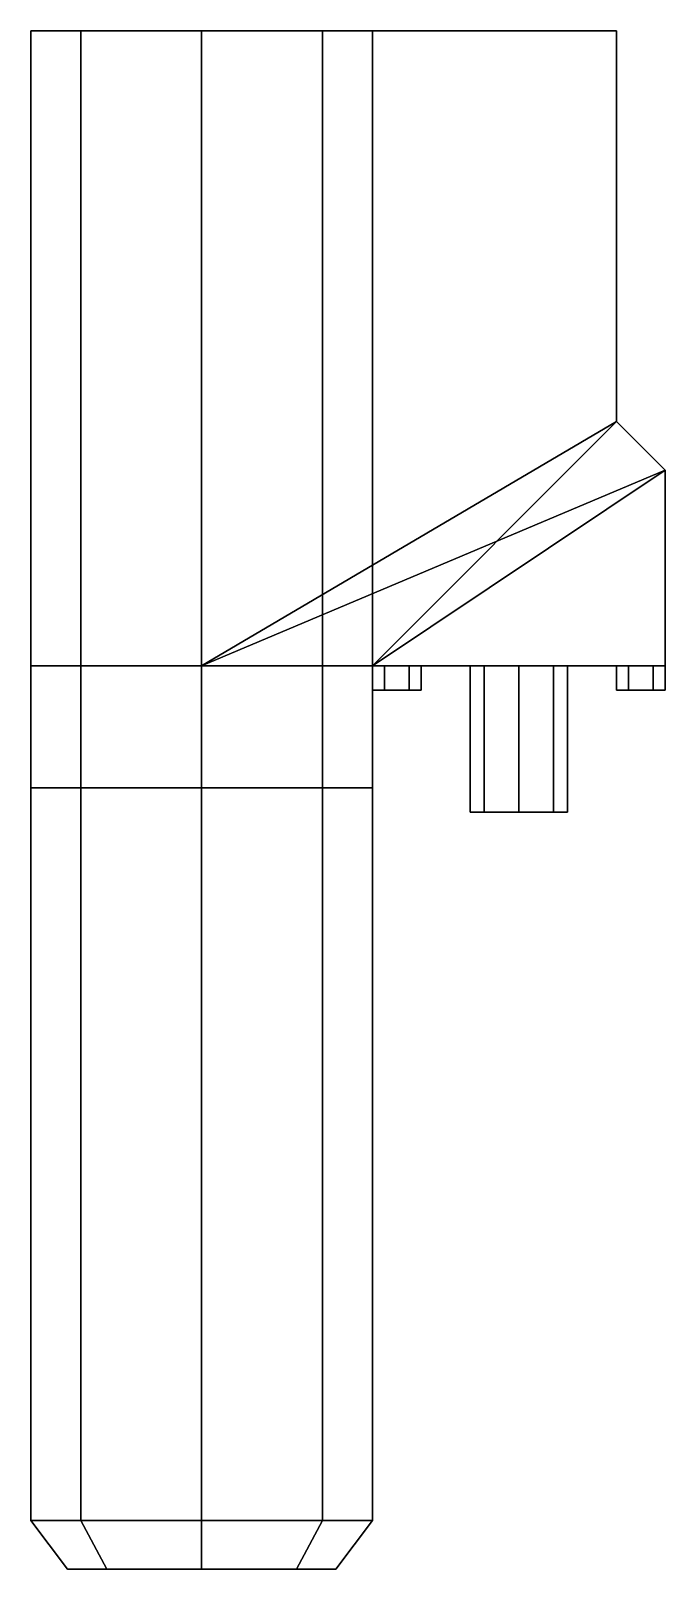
# Model space of a CAD drawing. Extents: x 0.01 to 0.27, y -0.63 to 0.
import ezdxf

# ---------------------------------------------------------------- set-up
doc = ezdxf.new("R2010")
doc.units = 0
doc.layers.add('SLEEVE_39', color=5, linetype='CONTINUOUS')

msp = doc.modelspace()

# ---------------------------------------------------------------- linework, layer by layer
at = {"layer": 'SLEEVE_39'}
for points in [[(0.0305025253169417, 0, 0.0594974746830577), (0.01, 0, 0.0099999999999998), (0.01, -0.61, 0.0099999999999998), (0.0305025253169417, -0.61, 0.0594974746830577)], [(0.0305025253169417, -0.26, -0.1294974746830579), (0.01, -0.26, -0.0800000000000001), (0.01, 0, -0.0800000000000001), (0.0305025253169417, 0, -0.1294974746830579)], [(0.01, 0, 0.0099999999999998), (0.01, 0, -0.0800000000000001), (0.01, -0.26, -0.0800000000000001), (0.01, -0.26, 0.0099999999999998)], [(0.08, 0, 0.0800000000000001), (0.0305025253169417, 0, 0.0594974746830577), (0.0305025253169417, -0.61, 0.0594974746830577), (0.08, -0.61, 0.0800000000000001)], [(0.08, -0.26, -0.1500000000000003), (0.0305025253169417, -0.26, -0.1294974746830579), (0.0305025253169417, 0, -0.1294974746830579), (0.08, 0, -0.1500000000000003)], [(0.25, 1e-16, -0.1500000000000003), (0.25, -0.16, -0.1500000000000003), (0.0800000000000001, -0.2599999999999999, -0.1499999999999986), (0.0800000000000001, 1e-16, -0.1500000000000003)], [(0.25, 1e-16), (0.25, 1e-16, -0.1500000000000003), (0.0800000000000001, 1e-16, -0.1500000000000003), (0.1500000000000001, 1e-16)], [(0.1294974746830583, 0, 0.0594974746830577), (0.08, 0, 0.0800000000000001), (0.08, -0.61, 0.0800000000000001), (0.1294974746830583, -0.61, 0.0594974746830577)], [(0.1294974746830583, -0.26, -0.1294974746830579), (0.08, -0.26, -0.1500000000000003), (0.08, 0, -0.1500000000000003), (0.1294974746830583, 0, -0.1294974746830579)], [(0.15, 0, 0.0099999999999998), (0.1294974746830583, 0, 0.0594974746830577), (0.1294974746830583, -0.61, 0.0594974746830577), (0.15, -0.61, 0.0099999999999998)], [(0.15, -0.26, -0.0800000000000001), (0.1294974746830583, -0.26, -0.1294974746830579), (0.1294974746830583, 0, -0.1294974746830579), (0.15, 0, -0.0800000000000001)], [(0.1500000000000001, 1e-16), (0.1500000000000001, -0.26), (0.25, -0.16), (0.25, 1e-16)], [(0.15, 1e-16), (0.15, 0, 0.0099999999999998), (0.15, -0.2699999999999999, 0.0099999999999998), (0.15, -0.26)], [(0.25, -0.16), (0.25, -0.16, -0.1500000000000003), (0.25, 1e-16, -0.1500000000000003), (0.25, 1e-16)], [(0.25, -0.16, -0.1500000000000003), (0.27, -0.18, -0.1500000000000003), (0.0800000000000001, -0.26, -0.1500000000000003), (0.0800000000000001, -0.2599999999999999, -0.1499999999999986)], [(0.1500000000000001, -0.26), (0.1500000000000001, -0.26), (0.27, -0.18), (0.25, -0.16)], [(0.27, -0.18), (0.27, -0.18, -0.1500000000000003), (0.25, -0.16, -0.1500000000000003), (0.25, -0.16)], [(0.27, -0.18, -0.1500000000000003), (0.27, -0.26, -0.1500000000000003), (0.0800000000000001, -0.26, -0.1500000000000003), (0.0800000000000001, -0.2599999999999999, -0.1499999999999986)], [(0.1500000000000001, -0.26), (0.1500000000000001, -0.26), (0.27, -0.26), (0.27, -0.18)], [(0.27, -0.26), (0.27, -0.26, -0.1500000000000003), (0.27, -0.18, -0.1500000000000003), (0.27, -0.18)], [(0.0305025253169417, -0.3100000000000003, -0.0594974746830594), (0.01, -0.3100000000000003, -0.0100000000000016), (0.01, -0.26, -0.0800000000000001), (0.0305025253169417, -0.26, -0.1294974746830579)], [(0.01, -0.26, 0.0099999999999998), (0.01, -0.3100000000000003, -0.0100000000000016), (0.01, -0.61, -0.0099999999999998), (0.01, -0.61, 0.0099999999999998)], [(0.01, -0.3100000000000003, -0.0100000000000016), (0.01, -0.26, 0.0099999999999998), (0.01, -0.26, 0.0099999999999998), (0.01, -0.26, -0.0800000000000001)], [(0.08, -0.3100000000000003, -0.0800000000000019), (0.0305025253169417, -0.3100000000000003, -0.0594974746830594), (0.0305025253169417, -0.26, -0.1294974746830579), (0.08, -0.26, -0.1500000000000003)], [(0.1294974746830584, -0.26, -0.1294974746830579), (0.0800000000000001, -0.2599999999999999, -0.1499999999999986), (0.27, -0.26, -0.1500000000000003)], [(0.1294974746830583, -0.3100000000000003, -0.0594974746830594), (0.08, -0.3100000000000003, -0.0800000000000019), (0.08, -0.26, -0.1500000000000003), (0.1294974746830583, -0.26, -0.1294974746830579)], [(0.1500000000000001, -0.26, -0.0800000000000001), (0.1294974746830584, -0.26, -0.1294974746830579), (0.27, -0.26, -0.1500000000000003)], [(0.15, -0.3100000000000003, -0.0100000000000016), (0.1294974746830583, -0.3100000000000003, -0.0594974746830594), (0.1294974746830583, -0.26, -0.1294974746830579), (0.15, -0.26, -0.0800000000000001)], [(0.155, -0.26, -0.121339745962155), (0.15, -0.26, -0.129999999999999), (0.15, -0.27, -0.129999999999999), (0.155, -0.27, -0.121339745962155)], [(0.15, -0.26, -0.129999999999999), (0.155, -0.26, -0.1386602540378448), (0.155, -0.27, -0.1386602540378448), (0.15, -0.27, -0.129999999999999)], [(0.15, -0.26, -0.0199999999999996), (0.155, -0.26, -0.0286602540378436), (0.155, -0.27, -0.0286602540378436), (0.15, -0.27, -0.0199999999999996)], [(0.155, -0.26, -0.0113397459621556), (0.15, -0.26, -0.0199999999999996), (0.15, -0.27, -0.0199999999999996), (0.155, -0.27, -0.0113397459621556)], [(0.15, -0.26), (0.15, -0.2699999999999999, 0.0099999999999998), (0.15, -0.27, -0.0660000000000007), (0.15, -0.26, -0.0800000000000001)], [(0.1500000000000001, -0.26), (0.1500000000000001, -0.26, -0.0800000000000001), (0.27, -0.26, -0.1500000000000003), (0.27, -0.26)], [(0.165, -0.26, -0.121339745962155), (0.155, -0.26, -0.121339745962155), (0.155, -0.27, -0.121339745962155), (0.165, -0.27, -0.121339745962155)], [(0.155, -0.26, -0.1386602540378448), (0.165, -0.26, -0.1386602540378448), (0.165, -0.27, -0.1386602540378448), (0.155, -0.27, -0.1386602540378448)], [(0.155, -0.26, -0.0286602540378436), (0.165, -0.26, -0.0286602540378436), (0.165, -0.27, -0.0286602540378436), (0.155, -0.27, -0.0286602540378436)], [(0.165, -0.26, -0.0113397459621556), (0.155, -0.26, -0.0113397459621556), (0.155, -0.27, -0.0113397459621556), (0.165, -0.27, -0.0113397459621556)], [(0.17, -0.26, -0.129999999999999), (0.165, -0.26, -0.121339745962155), (0.165, -0.27, -0.121339745962155), (0.17, -0.27, -0.129999999999999)], [(0.165, -0.26, -0.1386602540378448), (0.17, -0.26, -0.129999999999999), (0.17, -0.27, -0.129999999999999), (0.165, -0.27, -0.1386602540378448)], [(0.165, -0.26, -0.0286602540378436), (0.17, -0.26, -0.0199999999999996), (0.17, -0.27, -0.0199999999999996), (0.165, -0.27, -0.0286602540378436)], [(0.17, -0.26, -0.0199999999999996), (0.165, -0.26, -0.0113397459621556), (0.165, -0.27, -0.0113397459621556), (0.17, -0.27, -0.0199999999999996)], [(0.1900000000000001, -0.26, -0.0700000000000003), (0.1958578643762691, -0.26, -0.0841421356237309), (0.1958578643762691, -0.3200000000000001, -0.0841421356237309), (0.1900000000000001, -0.3200000000000001, -0.0700000000000003)], [(0.1958578643762691, -0.26, -0.055857864376268), (0.1900000000000001, -0.26, -0.0700000000000003), (0.1900000000000001, -0.3200000000000001, -0.0700000000000003), (0.1958578643762691, -0.3200000000000001, -0.055857864376268)], [(0.1958578643762691, -0.26, -0.0841421356237309), (0.21, -0.26, -0.0899999999999999), (0.21, -0.3200000000000001, -0.0899999999999999), (0.1958578643762691, -0.3200000000000001, -0.0841421356237309)], [(0.21, -0.26, -0.0499999999999989), (0.1958578643762691, -0.26, -0.055857864376268), (0.1958578643762691, -0.3200000000000001, -0.055857864376268), (0.21, -0.3200000000000001, -0.0499999999999989)], [(0.21, -0.26, -0.0899999999999999), (0.224142135623731, -0.26, -0.0841421356237309), (0.224142135623731, -0.3200000000000001, -0.0841421356237309), (0.21, -0.3200000000000001, -0.0899999999999999)], [(0.224142135623731, -0.26, -0.055857864376268), (0.21, -0.26, -0.0499999999999989), (0.21, -0.3200000000000001, -0.0499999999999989), (0.224142135623731, -0.3200000000000001, -0.055857864376268)], [(0.224142135623731, -0.26, -0.0841421356237309), (0.23, -0.26, -0.0700000000000003), (0.23, -0.3200000000000001, -0.0700000000000003), (0.224142135623731, -0.3200000000000001, -0.0841421356237309)], [(0.23, -0.26, -0.0700000000000003), (0.224142135623731, -0.26, -0.055857864376268), (0.224142135623731, -0.3200000000000001, -0.055857864376268), (0.23, -0.3200000000000001, -0.0700000000000003)], [(0.25, -0.26, -0.129999999999999), (0.2550000000000001, -0.26, -0.1386602540378448), (0.2550000000000001, -0.27, -0.1386602540378448), (0.25, -0.27, -0.129999999999999)], [(0.2550000000000001, -0.26, -0.121339745962155), (0.25, -0.26, -0.129999999999999), (0.25, -0.27, -0.129999999999999), (0.2550000000000001, -0.27, -0.121339745962155)], [(0.2550000000000001, -0.26, -0.0113397459621556), (0.25, -0.26, -0.0199999999999996), (0.25, -0.27, -0.0199999999999996), (0.2550000000000001, -0.27, -0.0113397459621556)], [(0.25, -0.26, -0.0199999999999996), (0.2550000000000001, -0.26, -0.0286602540378436), (0.2550000000000001, -0.27, -0.0286602540378436), (0.25, -0.27, -0.0199999999999996)], [(0.2550000000000001, -0.26, -0.1386602540378448), (0.2650000000000001, -0.26, -0.1386602540378448), (0.2650000000000001, -0.27, -0.1386602540378448), (0.2550000000000001, -0.27, -0.1386602540378448)], [(0.2650000000000001, -0.26, -0.121339745962155), (0.2550000000000001, -0.26, -0.121339745962155), (0.2550000000000001, -0.27, -0.121339745962155), (0.2650000000000001, -0.27, -0.121339745962155)], [(0.2650000000000001, -0.26, -0.0113397459621556), (0.2550000000000001, -0.26, -0.0113397459621556), (0.2550000000000001, -0.27, -0.0113397459621556), (0.2650000000000001, -0.27, -0.0113397459621556)], [(0.2550000000000001, -0.26, -0.0286602540378436), (0.2650000000000001, -0.26, -0.0286602540378436), (0.2650000000000001, -0.27, -0.0286602540378436), (0.2550000000000001, -0.27, -0.0286602540378436)], [(0.2650000000000001, -0.26, -0.1386602540378448), (0.27, -0.26, -0.129999999999999), (0.27, -0.27, -0.129999999999999), (0.2650000000000001, -0.27, -0.1386602540378448)], [(0.27, -0.26, -0.129999999999999), (0.2650000000000001, -0.26, -0.121339745962155), (0.2650000000000001, -0.27, -0.121339745962155), (0.27, -0.27, -0.129999999999999)], [(0.27, -0.26, -0.0199999999999996), (0.2650000000000001, -0.26, -0.0113397459621556), (0.2650000000000001, -0.27, -0.0113397459621556), (0.27, -0.27, -0.0199999999999996)], [(0.2650000000000001, -0.26, -0.0286602540378436), (0.27, -0.26, -0.0199999999999996), (0.27, -0.27, -0.0199999999999996), (0.2650000000000001, -0.27, -0.0286602540378436)], [(0.165, -0.27, -0.121339745962155), (0.155, -0.27, -0.121339745962155), (0.15, -0.27, -0.129999999999999), (0.17, -0.27, -0.129999999999999)], [(0.17, -0.27, -0.129999999999999), (0.15, -0.27, -0.129999999999999), (0.155, -0.27, -0.1386602540378448), (0.165, -0.27, -0.1386602540378448)], [(0.17, -0.27, -0.0199999999999996), (0.15, -0.27, -0.0199999999999996), (0.155, -0.27, -0.0286602540378436), (0.165, -0.27, -0.0286602540378436)], [(0.165, -0.27, -0.0113397459621556), (0.155, -0.27, -0.0113397459621556), (0.15, -0.27, -0.0199999999999996), (0.17, -0.27, -0.0199999999999996)], [(0.1500000000000001, -0.3100000000000003, -0.0100000000000016), (0.15, -0.2699999999999999, 0.0099999999999998), (0.15, -0.61, 0.0099999999999998), (0.1499999999999997, -0.6100000000000004, -0.0099999999999998)], [(0.15, -0.3100000000000003, -0.0100000000000016), (0.15, -0.3100000000000003, -0.0100000000000016), (0.15, -0.27, -0.0660000000000007), (0.15, -0.2699999999999999, 0.0099999999999998)], [(0.27, -0.27, -0.129999999999999), (0.25, -0.27, -0.129999999999999), (0.2550000000000001, -0.27, -0.1386602540378448), (0.2650000000000001, -0.27, -0.1386602540378448)], [(0.2650000000000001, -0.27, -0.121339745962155), (0.2550000000000001, -0.27, -0.121339745962155), (0.25, -0.27, -0.129999999999999), (0.27, -0.27, -0.129999999999999)], [(0.2650000000000001, -0.27, -0.0113397459621556), (0.2550000000000001, -0.27, -0.0113397459621556), (0.25, -0.27, -0.0199999999999996), (0.27, -0.27, -0.0199999999999996)], [(0.27, -0.27, -0.0199999999999996), (0.25, -0.27, -0.0199999999999996), (0.2550000000000001, -0.27, -0.0286602540378436), (0.2650000000000001, -0.27, -0.0286602540378436)], [(0.0305025253169417, -0.6100000000000004, -0.0594974746830594), (0.01, -0.6100000000000004, -0.0100000000000016), (0.01, -0.3100000000000003, -0.0100000000000016), (0.0305025253169417, -0.3100000000000003, -0.0594974746830594)], [(0.08, -0.6100000000000004, -0.0800000000000019), (0.0305025253169417, -0.6100000000000004, -0.0594974746830594), (0.0305025253169417, -0.3100000000000003, -0.0594974746830594), (0.08, -0.3100000000000003, -0.0800000000000019)], [(0.1294974746830583, -0.6100000000000004, -0.0594974746830594), (0.08, -0.6100000000000004, -0.0800000000000019), (0.08, -0.3100000000000003, -0.0800000000000019), (0.1294974746830583, -0.3100000000000003, -0.0594974746830594)], [(0.15, -0.6100000000000004, -0.0100000000000016), (0.1294974746830583, -0.6100000000000004, -0.0594974746830594), (0.1294974746830583, -0.3100000000000003, -0.0594974746830594), (0.15, -0.3100000000000003, -0.0100000000000016)], [(0.224142135623731, -0.3200000000000001, -0.055857864376268), (0.1900000000000001, -0.3200000000000001, -0.0700000000000003), (0.1958578643762691, -0.3200000000000001, -0.0841421356237309), (0.23, -0.3200000000000001, -0.0700000000000003)], [(0.21, -0.3200000000000001, -0.0499999999999989), (0.1958578643762691, -0.3200000000000001, -0.055857864376268), (0.1900000000000001, -0.3200000000000001, -0.0700000000000003), (0.224142135623731, -0.3200000000000001, -0.055857864376268)], [(0.23, -0.3200000000000001, -0.0700000000000003), (0.1958578643762691, -0.3200000000000001, -0.0841421356237309), (0.21, -0.3200000000000001, -0.0899999999999999), (0.224142135623731, -0.3200000000000001, -0.0841421356237309)], [(0.0305025253169417, -0.61, 0.0594974746830577), (0.01, -0.61, 0.0099999999999998), (0.025, -0.63, 0.0099999999999998), (0.0411091270347399, -0.63, 0.0488908729652593)], [(0.01, -0.61, -0.0099999999999998), (0.0305025253169417, -0.61, -0.0594974746830577), (0.0411091270347399, -0.63, -0.0488908729652593), (0.025, -0.63, -0.0099999999999998)], [(0.01, -0.61, 0.0099999999999998), (0.0100000000000003, -0.6100000000000004, -0.0099999999999998), (0.025, -0.63, -0.0099999999999998), (0.025, -0.63, 0.0099999999999998)], [(0.08, -0.61, 0.0800000000000001), (0.0305025253169417, -0.61, 0.0594974746830577), (0.0411091270347399, -0.63, 0.0488908729652593), (0.08, -0.63, 0.0649999999999995)], [(0.0305025253169417, -0.61, -0.0594974746830577), (0.08, -0.61, -0.0800000000000001), (0.08, -0.63, -0.0649999999999995), (0.0411091270347399, -0.63, -0.0488908729652593)], [(0.1294974746830583, -0.61, 0.0594974746830577), (0.08, -0.61, 0.0800000000000001), (0.08, -0.63, 0.0649999999999995), (0.1188908729652601, -0.63, 0.0488908729652593)], [(0.08, -0.61, -0.0800000000000001), (0.1294974746830583, -0.61, -0.0594974746830577), (0.1188908729652601, -0.63, -0.0488908729652593), (0.08, -0.63, -0.0649999999999995)], [(0.15, -0.61, 0.0099999999999998), (0.1294974746830583, -0.61, 0.0594974746830577), (0.1188908729652601, -0.63, 0.0488908729652593), (0.135, -0.63, 0.0099999999999998)], [(0.1294974746830583, -0.61, -0.0594974746830577), (0.15, -0.61, -0.0099999999999998), (0.135, -0.63, -0.0099999999999998), (0.1188908729652601, -0.63, -0.0488908729652593)], [(0.1499999999999997, -0.6100000000000004, -0.0099999999999998), (0.15, -0.61, 0.0099999999999998), (0.135, -0.63, 0.0099999999999998), (0.1349999999999997, -0.6300000000000004, -0.0099999999999998)], [(0.0411091270347399, -0.63, 0.0488908729652593), (0.025, -0.63, 0.0099999999999998), (0.04, -0.63), (0.0517157287525381, -0.63, 0.0282842712474611)], [(0.025, -0.63, -0.0099999999999998), (0.0411091270347399, -0.63, -0.0488908729652593), (0.0517157287525381, -0.63, -0.0282842712474611), (0.04, -0.63)], [(0.025, -0.63, 0.0099999999999998), (0.025, -0.63, -0.0099999999999998), (0.04, -0.63)], [(0.08, -0.63, 0.0649999999999995), (0.0411091270347398, -0.63, 0.0488908729652593), (0.0517157287525381, -0.63, 0.0282842712474611), (0.08, -0.63, 0.0399999999999992)], [(0.0411091270347399, -0.63, -0.0488908729652593), (0.08, -0.63, -0.0649999999999995), (0.08, -0.63, -0.0399999999999992), (0.0517157287525381, -0.63, -0.0282842712474611)], [(0.1188908729652601, -0.63, 0.0488908729652593), (0.08, -0.63, 0.0649999999999995), (0.08, -0.63, 0.0399999999999992), (0.1082842712474619, -0.63, 0.0282842712474611)], [(0.08, -0.63, -0.0649999999999995), (0.1188908729652602, -0.63, -0.0488908729652593), (0.1082842712474619, -0.63, -0.0282842712474611), (0.08, -0.63, -0.0399999999999992)], [(0.135, -0.63, 0.0099999999999998), (0.1188908729652601, -0.63, 0.0488908729652593), (0.1082842712474619, -0.63, 0.0282842712474611), (0.12, -0.63)], [(0.1188908729652601, -0.63, -0.0488908729652593), (0.135, -0.63, -0.0099999999999998), (0.12, -0.63), (0.1082842712474619, -0.63, -0.0282842712474611)], [(0.135, -0.63, -0.0099999999999998), (0.135, -0.63, 0.0099999999999998), (0.12, -0.63)]]:
    msp.add_3dface(points, dxfattribs=at)

doc.saveas('drawing.dxf')
